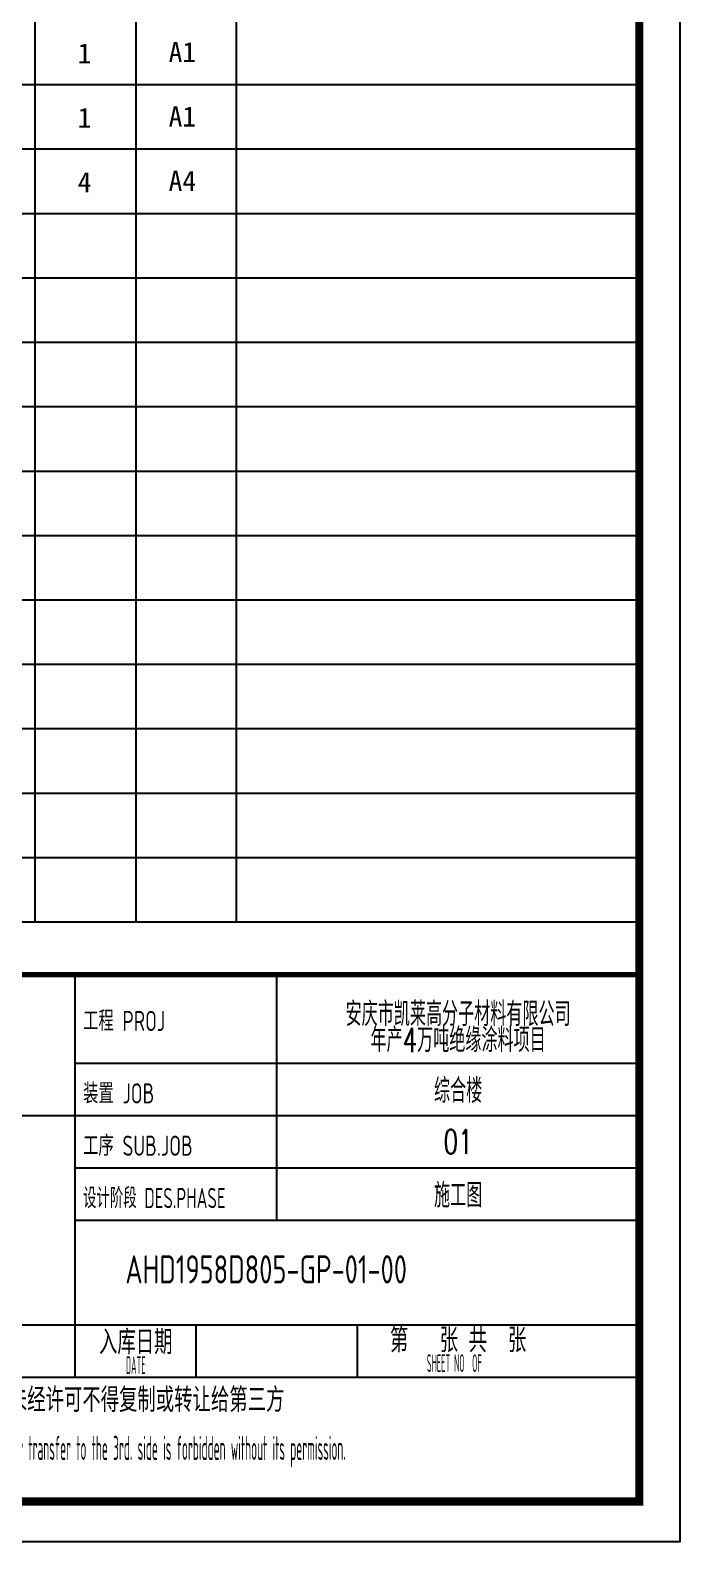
# Model space of a CAD drawing. Extents: x 6128144 to 12201635, y -1670122 to -706096.
# Drawn here: x 6134615 to 6138644, y -753270 to -743882 of the extents above; entities that cross this region are included whole.
import ezdxf
from ezdxf.enums import TextEntityAlignment as Align

# ---------------------------------------------------------------- set-up
doc = ezdxf.new("R2010")
doc.units = 0
doc.header["$LTSCALE"] = 1000
doc.header["$MEASUREMENT"] = 0
doc.layers.get('0').update_dxf_attribs({"linetype": 'CONTINUOUS'})
for name, color, linetype in [('AXIS', 3, 'CONTINUOUS'), ('TEXT', 7, 'CONTINUOUS'), ('TEXT_给水', 7, 'CONTINUOUS'), ('图框', 7, 'CONTINUOUS')]:
    doc.layers.add(name, color=color, linetype=linetype)
doc.styles.add('sceie', font='sceie.shx', dxfattribs={"bigfont": 'sceic.shx'})
doc.styles.add('TSSD_REIN', font='simplex.shx', dxfattribs={"width": 0.7, "bigfont": 'sceic.shx'})
doc.styles.add('宋体', font='', dxfattribs={"width": 0.7})
doc.styles.get('宋体').set_extended_font_data('SimSun')

msp = doc.modelspace()

# ---------------------------------------------------------------- linework, layer by layer
at = {"color": 0}
for p, q in [((6134644.1, -749420), (6134644.1, -739420)), ((6134644.1, -749420), (6134644.1, -739420)), ((6135894.1, -749420), (6135894.1, -739420)), ((6135894.1, -749420), (6135894.1, -739420)), ((6135269.1, -740220), (6135269.1, -749420)), ((6135269.1, -740220), (6135269.1, -749420)), ((6129394.1, -744220), (6138394.1, -744220)), ((6129394.1, -744220), (6138394.1, -744220)), ((6129394.1, -744220), (6138394.1, -744220)), ((6129394.1, -744220), (6138394.1, -744220)), ((6129394.1, -744620), (6138394.1, -744620)), ((6129394.1, -744620), (6138394.1, -744620)), ((6129394.1, -745020), (6138394.1, -745020)), ((6129394.1, -745020), (6138394.1, -745020)), ((6129394.1, -745420), (6138394.1, -745420)), ((6129394.1, -745420), (6138394.1, -745420)), ((6129394.1, -745820), (6138394.1, -745820)), ((6129394.1, -745820), (6138394.1, -745820)), ((6129394.1, -746220), (6138394.1, -746220)), ((6129394.1, -746220), (6138394.1, -746220)), ((6129394.1, -746620), (6138394.1, -746620)), ((6129394.1, -746620), (6138394.1, -746620)), ((6129394.1, -747020), (6138394.1, -747020)), ((6129394.1, -747020), (6138394.1, -747020)), ((6129394.1, -747420), (6138394.1, -747420)), ((6129394.1, -747420), (6138394.1, -747420)), ((6129394.1, -747820), (6138394.1, -747820)), ((6129394.1, -747820), (6138394.1, -747820)), ((6129394.1, -748220), (6138394.1, -748220)), ((6129394.1, -748220), (6138394.1, -748220)), ((6129394.1, -748620), (6138394.1, -748620)), ((6129394.1, -748620), (6138394.1, -748620)), ((6129394.1, -749020), (6138394.1, -749020)), ((6129394.1, -749020), (6138394.1, -749020)), ((6129394.1, -749420), (6138394.1, -749420)), ((6129394.1, -749420), (6138394.1, -749420))]:
    msp.add_line(p, q, dxfattribs=at)
for p, q in [((6134894.1, -752247.9), (6134894.1, -749747.9)), ((6134894.1, -752247.9), (6134894.1, -749747.9)), ((6136144.1, -751272.9), (6136144.1, -749747.9)), ((6136144.1, -751272.9), (6136144.1, -749747.9)), ((6138394.1, -749747.9), (6138394.1, -753020)), ((6138394.1, -749747.9), (6138394.1, -753020)), ((6134894.1, -750297.9), (6138394.1, -750297.9)), ((6134894.1, -750297.9), (6138394.1, -750297.9)), ((6129394.1, -750622.9), (6134894.1, -750622.9)), ((6129394.1, -750622.9), (6134894.1, -750622.9)), ((6134894.1, -750622.9), (6138394.1, -750622.9)), ((6134894.1, -750622.9), (6138394.1, -750622.9)), ((6134894.1, -750947.9), (6138394.1, -750947.9)), ((6134894.1, -750947.9), (6138394.1, -750947.9)), ((6134894.1, -751272.9), (6138394.1, -751272.9)), ((6134894.1, -751272.9), (6138394.1, -751272.9)), ((6132144.1, -751922.9), (6138394.1, -751922.9)), ((6132144.1, -751922.9), (6138394.1, -751922.9)), ((6135644.1, -752247.9), (6135644.1, -751922.9)), ((6135644.1, -752247.9), (6135644.1, -751922.9)), ((6136644.1, -752247.9), (6136644.1, -751922.9)), ((6136644.1, -752247.9), (6136644.1, -751922.9)), ((6129394.1, -752247.9), (6138394.1, -752247.9)), ((6129394.1, -752247.9), (6138394.1, -752247.9)), ((6129394.1, -753020), (6138394.1, -753020)), ((6129394.1, -753020), (6138394.1, -753020))]:
    msp.add_line(p, q)
at = {"const_width": 35}
msp.add_lwpolyline([(6138394.1, -749747.9), (6129394.1, -749747.9)], dxfattribs=at)
msp.add_lwpolyline([(6138394.1, -749747.9), (6129394.1, -749747.9)], dxfattribs=at)
at = {"layer": '图框', "color": 0}
msp.add_lwpolyline([(6128144.1, -753270), (6128144.1, -738420), (6138644.1, -738420), (6138644.1, -753270)], close=True, dxfattribs=at)
msp.add_lwpolyline([(6128144.1, -753270), (6128144.1, -738420), (6138644.1, -738420), (6138644.1, -753270)], close=True, dxfattribs=at)
at = {"layer": '图框', "color": 0, "const_width": 50}
msp.add_lwpolyline([(6129394.1, -753020), (6138394.1, -753020), (6138394.1, -738670), (6129394.1, -738670)], close=True, dxfattribs=at)
msp.add_lwpolyline([(6129394.1, -753020), (6138394.1, -753020), (6138394.1, -738670), (6129394.1, -738670)], close=True, dxfattribs=at)

# ---------------------------------------------------------------- texts
at = {"style": 'sceie'}
for s, width, p in [('工程 PROJ', 0.8, (6134942.5, -750097.9)), ('工程 PROJ', 0.8, (6134942.5, -750097.9)), ('装置 JOB', 0.8, (6134942.5, -750547.9)), ('装置 JOB', 0.8, (6134942.5, -750547.9)), ('工序 SUB.JOB', 0.8, (6134942.5, -750872.9)), ('工序 SUB.JOB', 0.8, (6134942.5, -750872.9)), ('设计阶段 DES.PHASE', 0.7, (6134942.5, -751197.9)), ('设计阶段 DES.PHASE', 0.7, (6134942.5, -751197.9))]:
    msp.add_text(s, height=125, dxfattribs=dict(at, width=width)).set_placement(p)
at = {"color": 0, "style": 'sceie', "width": 0.8}
msp.add_text('第   张 共  张', height=150, dxfattribs=at).set_placement((6137269.1, -752010.4), align=Align.MIDDLE)
msp.add_text('第   张 共  张', height=150, dxfattribs=at).set_placement((6137269.1, -752010.4), align=Align.MIDDLE)
at = {"style": 'sceie'}
for s, height, width, p in [('入库日期', 150, 0.8, (6135269.1, -752022.9)), ('入库日期', 150, 0.8, (6135269.1, -752022.9)), ('DATE', 110, 0.4, (6135269.1, -752172.9)), ('DATE', 110, 0.4, (6135269.1, -752172.9)), ('SHEET NO  OF  ', 110, 0.4, (6137269.1, -752160.4)), ('SHEET NO  OF  ', 110, 0.4, (6137269.1, -752160.4)), ('本文件专有权属安徽华东化工医药工程有限责任公司所有,未经许可不得复制或转让给第三方', 150, 0.8, (6133894.1, -752397.9)), ('本文件专有权属安徽华东化工医药工程有限责任公司所有,未经许可不得复制或转让给第三方', 150, 0.8, (6133894.1, -752397.9)), ('The proprietary right of this document belongs to Anhui Huadong Chemical And Medical Engineering  Co.,Ltd.  and any replication or transfer to the 3rd. side is forbidden without its permission. ', 150, 0.4, (6133442.5, -752709.7)), ('The proprietary right of this document belongs to Anhui Huadong Chemical And Medical Engineering  Co.,Ltd.  and any replication or transfer to the 3rd. side is forbidden without its permission. ', 150, 0.4, (6133442.5, -752709.7))]:
    msp.add_text(s, height=height, dxfattribs=dict(at, width=width)).set_placement(p, align=Align.MIDDLE)
at = {"layer": 'AXIS', "style": 'TSSD_REIN', "width": 0.7}
for s, p in [('安庆市凯莱高分子材料有限公司', (6137269.1, -749984.1)), ('安庆市凯莱高分子材料有限公司', (6137269.1, -749984.1)), ('年产4万吨绝缘涂料项目', (6137269.1, -750145.7)), ('年产4万吨绝缘涂料项目', (6137269.1, -750145.7)), ('综合楼', (6137269.1, -750460.4)), ('01', (6137269.1, -750785.4)), ('施工图', (6137269.1, -751110.4)), ('施工图', (6137269.1, -751110.4))]:
    msp.add_text(s, height=150, dxfattribs=at).set_placement(p, align=Align.MIDDLE)
at = {"layer": 'TEXT', "color": 7, "style": '宋体'}
for s, p in [('A1', (6135473.3, -744080.5)), ('1', (6134908.7, -744088.5)), ('1', (6134908.7, -744488.5)), ('A1', (6135473.3, -744480.5)), ('4', (6134908.7, -744888.5)), ('A4', (6135473.3, -744880.5))]:
    msp.add_text(s, height=125, dxfattribs=at).set_placement(p)
at = {"layer": 'TEXT_给水', "color": 4, "style": 'sceie', "width": 0.8}
msp.add_text('AHD1958D805-GP-01-00', height=175, dxfattribs=at).set_placement((6135204.6, -751665.7))

doc.saveas('drawing.dxf')
